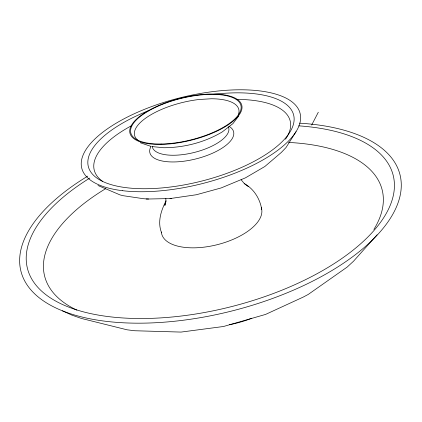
<?xml version="1.0" encoding="UTF-8"?>
<svg xmlns="http://www.w3.org/2000/svg" width="422" height="422" viewBox="0 0 422 422"><rect width="100%" height="100%" fill="white"/><g stroke="black" fill="none" stroke-linecap="round" stroke-linejoin="round"><path stroke-width="0.63" d="M166.01 201.415L164.86 205.477L165.883 200.439L165.846 198.514M166.089 200.793C161.035 210.552 157.237 222.077 161.605 232.844M311.663 125.065L318.304 112.22M296.049 131.675L285.974 147.605L281.289 152.479L264.831 166.516L245.451 177.841L221.181 187.927L196.367 194.748L169.976 198.572M238.541 116.235L232.933 123.614L222.294 131.896C204.696 142.425 184.134 147.658 163.683 147.737L152.395 146.613M377.068 234.817L353.467 261.276L347.127 267.105L308.245 294.429L303.202 297.099L265.549 314.427L223.475 326.501L181.043 332.082L134.713 330.748L127.038 329.798L81.372 318.441L71.798 315.097L62.414 310.814M98.031 185.516L120.038 194.906L123.166 195.702L143.68 198.736L148.602 199.005M146.139 199.057L171.469 198.535M151.06 146.408L140.199 142.715M248.331 186.64L244.333 183.596C253.88 188.903 260.031 198.809 261.719 209.454M241.136 179.767L244.343 183.607M228.444 126.727L228.888 128.636A39.388 15.461 -14.1 0 1 192.479 152.885A39.388 15.461 -14.1 0 1 152.205 146.339M213.685 94.291A105.843 41.699 -14.1 0 1 279.981 143.728A105.843 41.699 -14.1 0 1 114.325 185.506A105.843 41.699 -14.1 0 1 148.354 110.764M236.214 99.397A101.006 40.243 -14.1 0 1 285.488 139.228M102.688 181.439A101.006 40.243 -14.1 0 1 131.643 125.645M238.208 115.153A53.71 20.335 -14 0 0 211.285 98.764L199.052 99.502A53.71 20.335 -14 0 0 146.629 117.469A53.71 20.335 -14 0 0 138.711 140.916M299.652 123.182A195.571 90.603 -14.3 0 1 366.343 245.657A195.571 90.603 -14.3 0 1 81.34 316.864A195.571 90.603 -14.3 0 1 87.75 176.122M298.676 125.846A188.703 87.338 -14.3 0 1 360.24 244.164A188.703 87.338 -14.3 0 1 86.436 312.623A188.703 87.338 -14.3 0 1 89.812 178.068M288.548 142.436A174.186 82.533 -14.4 0 1 373.876 229.426M76.846 310.128A174.186 82.533 -14.4 0 1 105.563 188.734M229.51 126.642A43.165 17.133 -14.1 0 1 196.061 158.878A43.165 17.133 -14.1 0 1 151.002 146.45M261.265 207.624A51.51 24.128 -14.3 0 1 216.491 244.876A51.51 24.128 -14.3 0 1 161.383 232.058M251.792 318.235A67.045 35.48 -14.6 0 1 229.521 324.697M122.253 190.66A112.553 44.315 -14.1 0 0 299.325 124.933A112.553 44.315 -14.1 0 0 151.108 106.766A112.553 44.315 -14.1 0 0 122.253 190.66M160.745 144.419A57.629 21.649 -14 0 0 241.922 105.969A57.629 21.649 -14 0 0 154.932 107.246A57.629 21.649 -14 0 0 160.745 144.419M161.093 143.992A56.738 21.311 -14 0 0 241.057 106.154A56.738 21.311 -14 0 0 155.444 107.378A56.738 21.311 -14 0 0 161.093 143.992"/></g></svg>
